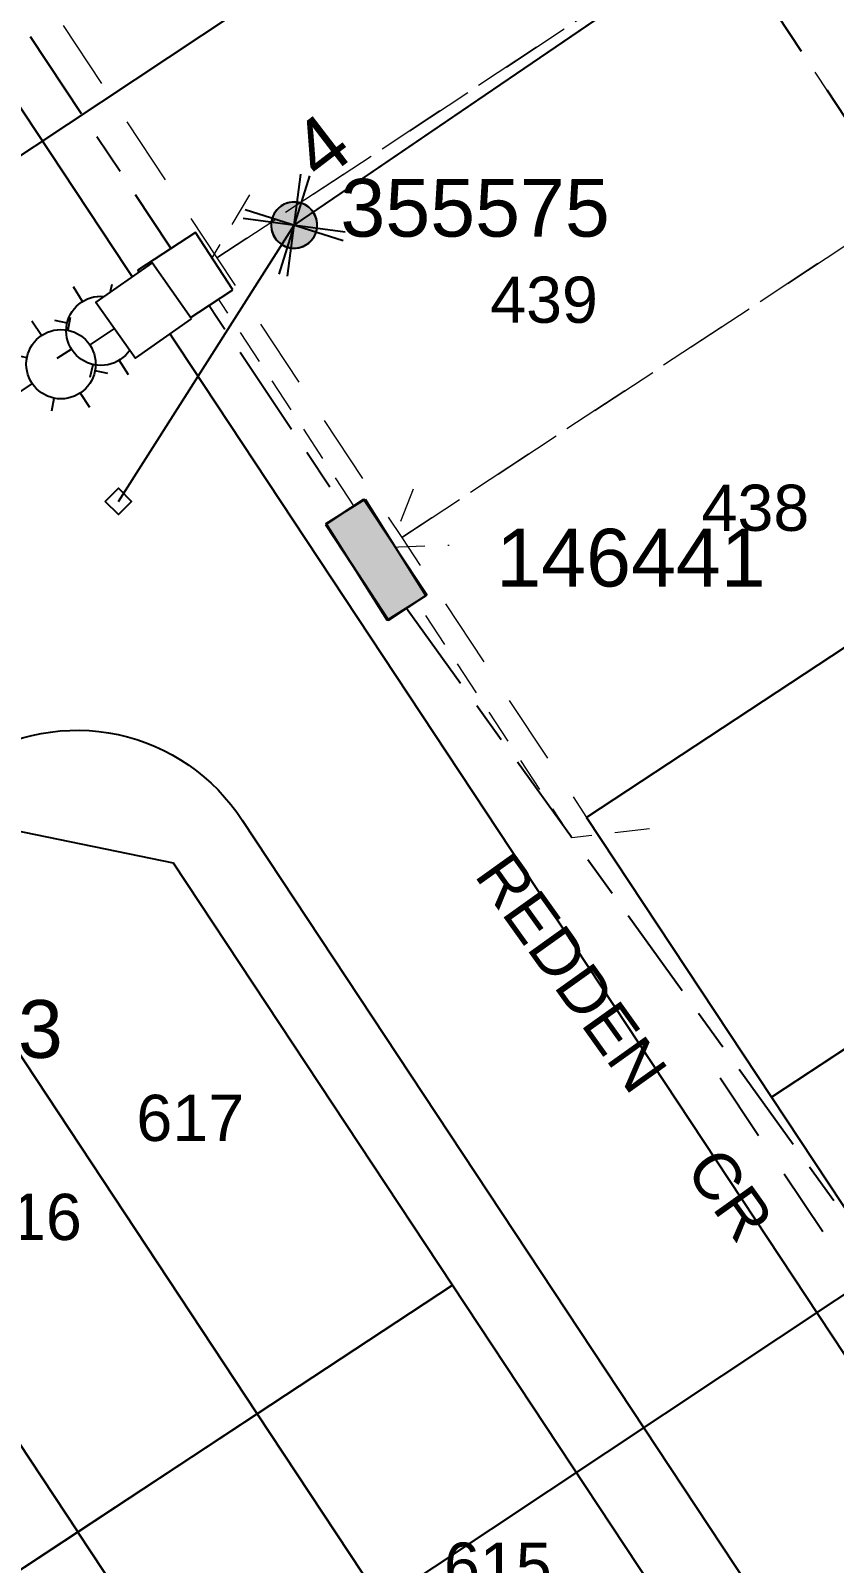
# Model space of a CAD drawing. Header units: metres. Extents: x 301970 to 303550, y 6271876 to 6273079.
# Drawn here: x 302637 to 302671.8, y 6272466.1 to 6272532.4 of the extents above; entities that cross this region are included whole.
import ezdxf
from ezdxf.enums import TextEntityAlignment as Align

# ---------------------------------------------------------------- set-up
doc = ezdxf.new("R2010")
doc.units = ezdxf.units.M
for name, pattern in [('Cable Exist UG', [8.2, 4, -1.2, 1.8, -1.2]), ('Dash', [5, 3, -2]), ('IECLdasha', [5, 3, -2])]:
    doc.linetypes.add(name, pattern=pattern)
for name, color, linetype in [('_User SL New', 7, 'Continuous'), ('_User_LV_Exist', 7, 'Continuous'), ('_User_service', 7, 'Continuous'), ('_User_SL_SPonly', 7, 'Continuous'), ('Notes_LV_MISC', 7, 'Continuous'), ('Services_SP_EXT', 7, 'Continuous'), ('SupportsOH_SP_TR_HV_LV_SL_EXT', 7, 'Continuous'), ('SupportsUG_SP_LV_EXT', 7, 'Continuous'), ('SupportsUG_SP_LV_NEW', 7, 'Continuous'), ('Trench_SP_NEW', 7, 'Continuous')]:
    doc.layers.add(name, color=color, linetype=linetype)
doc.layers.add('_User_subdivision', color=7, linetype='Continuous', transparency=0.7)
doc.layers.add('Cadastre Developer_SP_NEW', color=7, linetype='Continuous', lineweight=5)
doc.layers.add('Features_HIDE', color=1, linetype='Continuous', plot=False)
doc.styles.add('iecARIAL', font='arial.ttf', dxfattribs={"height": 2})
doc.styles.add('POLE_LABEL', font='arial.ttf')
doc.styles.add('RoadName', font='arial.ttf', dxfattribs={"height": 2.5})
doc.styles.add('SL_LABEL', font='arial.ttf')
doc.styles.get("Standard").update_dxf_attribs({"font": 'arial.ttf'})
doc.linetypes.add('Cable Rem', pattern='A,6.5,-0.001,["X",Standard,S=2.5,R=0,X=0,Y=-1.27],-0.001', length=6.502)
doc.linetypes.add('IE Trench HV', pattern='A,7,-0.2,["/",Standard,S=3,R=0,X=0.6,Y=-1.4],-2.5', length=9.7)

# ---------------------------------------------------------------- blocks, each defined once
blk = doc.blocks.new('CCP_EXT')
at = {"flags": 9}
for tag, p in [('USAGE', (0, -1.2)), ('LEGEND', (0, -1.4)), ('STATE', (0, -1.8)), ('LIFE_SUPPORT', (0, -1.6)), ('NOTES', (0, -2))]:
    blk.add_attdef(tag, text='', height=0.2, dxfattribs=at).set_placement(p, align=Align.MIDDLE_LEFT)
blk.add_wipeout([(0, 0.566), (0.566, 0), (0, -0.566), (-0.566, 0)])
blk.add_lwpolyline([(-0.566, 0), (0, 0.566), (0.566, 0), (0, -0.566), (-0.566, 0)])
at = {"flags": 1}
blk.add_attdef('Z', (0, 0), '', height=0.2, dxfattribs=at)
at = {"flags": 9}
for tag, p in [('CCP_TYPE', (0, 0)), ('OPERATING_VOLTAGE', (0, -0.6)), ('CONSTRUCTED_VOLTAGE', (0, -0.2)), ('NO_PHASES', (0, -0.4)), ('ORIENTATION', (0, -0.8)), ('OWNED_BY', (0, -1))]:
    blk.add_attdef(tag, text='', height=0.2, dxfattribs=at).set_placement(p, align=Align.MIDDLE_LEFT)
blk = doc.blocks.new('POLE_EXT')
blk.add_hatch(color=256).paths.add_polyline_path([(-1, 0, 1), (1, 0, 1)])
blk.add_lwpolyline([(-1, 0, 1), (1, 0, 1)], format="xyb", close=True)
for tag, height, flags, p in [('pNumber', 2.5, 8, (-17.84, 2.067)), ('OWNED_BY', 0.2, 9, (1.355, -0.4)), ('PARENT', 0.2, 9, (1.355, -0.6)), ('cLV', 0.2, 9, (1.355, -1.4)), ('SPECIAL_USE', 0.2, 9, (1.355, -0.8)), ('STATE', 0.2, 9, (1.355, -1)), ('USAGE', 0.2, 9, (1.355, -1.2)), ('cHV', 0.2, 9, (1.355, -2)), ('hDepth', 0.2, 9, (1.355, -1.6)), ('hDia', 0.2, 9, (1.355, -1.8)), ('LBRACKET', 0.2, 9, (1.355, -2.2)), ('LExisting', 0.2, 9, (1.355, -2.4)), ('LANTNUMBER', 0.2, 9, (1.355, -2.6)), ('cLinedev', 0.2, 9, (1.355, -3.4)), ('LOther', 0.2, 9, (1.355, -2.8)), ('LRemove', 0.2, 9, (1.355, -3)), ('LEGEND', 0.2, 9, (1.355, -3.2)), ('pExisting', 0.2, 9, (1.355, -3.8)), ('LOCATION', 0.2, 9, (1.355, -3.6)), ('PFNUMBER', 0.2, 9, (1.355, -4)), ('pFooting', 0.2, 9, (1.355, -4.4)), ('pNew', 0.2, 9, (1.355, -4.6)), ('NEWPFNUMBER', 0.2, 9, (1.355, -4.2)), ('pRelocate', 0.2, 9, (1.355, -5)), ('pRemove', 0.2, 9, (1.355, -5.2)), ('pReplace', 0.2, 9, (1.355, -5.4)), ('cspan', 0.2, 9, (1.355, -6)), ('pStay', 0.2, 9, (1.355, -5.6)), ('pType', 0.2, 9, (1.355, -5.8)), ('STREETNAME', 0.2, 9, (1.355, -6.2)), ('SUBURB', 0.2, 9, (1.355, -6.4)), ('NOTES', 0.2, 9, (1.355, -6.6)), ('OPERATED_BY', 0.2, 9, (1.355, -7.014)), ('MAINTAINED_BY', 0.2, 9, (1.355, -6.814))]:
    blk.add_attdef(tag, text='', height=height, dxfattribs=dict(flags=flags)).set_placement(p, align=Align.MIDDLE_LEFT)
at = {"style": 'POLE_LABEL'}
for tag, height, flags, p in [('ASSET_NUM', 2.5, 8, (2, 2)), ('STRUCTURE_PLANT_NUMBER', 0.2, 9, (1.355, 0.028)), ('STREET_CODE', 0.2, 9, (1.355, -0.2))]:
    blk.add_attdef(tag, text='', height=height, dxfattribs=dict(at, flags=flags)).set_placement(p, align=Align.MIDDLE_LEFT)
at = {"flags": 1}
blk.add_attdef('Z', (1.355, -7.328), '', height=0.2, dxfattribs=at)
blk = doc.blocks.new('*U68')
for tag, height, flags, p in [('ASSET_NUM', 2.5, 8, (2, 4)), ('STREET_CODE', 0.2, 9, (1.5, 2)), ('OWNED_BY', 0.2, 9, (1.5, 1.8)), ('OPERATED_BY', 0.2, 9, (1.5, 1.6)), ('MAINTAINED_BY', 0.2, 9, (1.5, 1.4)), ('STATE', 0.2, 9, (1.5, 1.2))]:
    blk.add_attdef(tag, text='', height=height, dxfattribs=dict(flags=flags)).set_placement(p, align=Align.MIDDLE_LEFT)
blk.add_wipeout([(3.725, -1.118), (-0.389, -3.87), (-1.49, -2.224), (2.624, 0.528)])
at = {"lineweight": -3}
blk.add_lwpolyline([(3.725, -1.118), (-0.389, -3.87), (-1.49, -2.224), (2.624, 0.528)], close=True, dxfattribs=at)
for tag, flags, p in [('SUPPORT_TYPE', 9, (1.5, 1)), ('USAGE', 9, (1.5, 0.8)), ('LEGEND', 9, (1.5, 0.6)), ('SUBURB', 9, (1.5, 0.2)), ('STREETNAME', 9, (1.5, 0)), ('PARENT', 9, (1.5, 0.4)), ('Z', 1, (1.5, -0.6)), ('LOCATION', 9, (1.5, -0.2)), ('NOTES', 9, (1.5, -0.4))]:
    blk.add_attdef(tag, text='', height=0.2, dxfattribs=dict(flags=flags)).set_placement(p, align=Align.MIDDLE_LEFT)
blk = doc.blocks.new('*U70')
blk.add_wipeout([(1.24, 3.686), (3.855, -0.517), (2.173, -1.563), (-0.441, 2.64)])
at = {"lineweight": -3}
blk.add_lwpolyline([(1.24, 3.686), (3.855, -0.517), (2.173, -1.563), (-0.441, 2.64)], close=True, dxfattribs=at)
for tag, height, flags, p in [('ASSET_NUM', 2.5, 8, (2, 4)), ('STREET_CODE', 0.2, 9, (1.5, 2)), ('OWNED_BY', 0.2, 9, (1.5, 1.8)), ('OPERATED_BY', 0.2, 9, (1.5, 1.6)), ('MAINTAINED_BY', 0.2, 9, (1.5, 1.4)), ('STATE', 0.2, 9, (1.5, 1.2)), ('SUPPORT_TYPE', 0.2, 9, (1.5, 1)), ('USAGE', 0.2, 9, (1.5, 0.8)), ('LEGEND', 0.2, 9, (1.5, 0.6)), ('SUBURB', 0.2, 9, (1.5, 0.2)), ('STREETNAME', 0.2, 9, (1.5, 0)), ('PARENT', 0.2, 9, (1.5, 0.4)), ('Z', 0.2, 1, (1.5, -0.6)), ('LOCATION', 0.2, 9, (1.5, -0.2)), ('NOTES', 0.2, 9, (1.5, -0.4))]:
    blk.add_attdef(tag, text='', height=height, dxfattribs=dict(flags=flags)).set_placement(p, align=Align.MIDDLE_LEFT)
blk = doc.blocks.new('POLE_DEL')
h = blk.add_hatch(color=256)
edge = h.paths.add_edge_path()
edge.add_arc((0, 0), 1, 180, 360)
edge.add_arc((0, 0), 1, 0, 180)
for p, q in [((-1.575, 1.575), (1.575, -1.575)), ((-1.575, -1.575), (1.575, 1.575))]:
    blk.add_line(p, q)
blk.add_lwpolyline([(-1, 0, 1), (1, 0, 1)], format="xyb", close=True)
for tag, height, flags, p in [('pNumber', 2.5, 8, (0, 2.067)), ('OWNED_BY', 0.2, 9, (0, -0.4)), ('SPECIAL_USE', 0.2, 9, (0, -0.6)), ('cLV', 0.2, 9, (0, -1.2)), ('STATE', 0.2, 9, (0, -0.8)), ('hDepth', 0.2, 9, (0, -1.4)), ('USAGE', 0.2, 9, (0, -1)), ('cHV', 0.2, 9, (0, -1.8)), ('hDia', 0.2, 9, (0, -1.6)), ('LBRACKET', 0.2, 9, (0, -2)), ('LExisting', 0.2, 9, (0, -2.2)), ('LANTNUMBER', 0.2, 9, (0, -2.4)), ('LOther', 0.2, 9, (0, -2.6)), ('cLinedev', 0.2, 9, (0, -3.2)), ('pExisting', 0.2, 9, (0, -3.4)), ('LRemove', 0.2, 9, (0, -2.8)), ('LEGEND', 0.2, 9, (0, -3)), ('pFooting', 0.2, 9, (0, -4)), ('PFNUMBER', 0.2, 9, (0, -3.6)), ('NEWPFNUMBER', 0.2, 9, (0, -3.8)), ('pNew', 0.2, 9, (0, -4.2)), ('pRelocate', 0.2, 9, (0, -4.6)), ('pRemove', 0.2, 9, (0, -4.8)), ('pReplace', 0.2, 9, (0, -5)), ('pStay', 0.2, 9, (0, -5.2)), ('pType', 0.2, 9, (0, -5.4)), ('cspan', 0.2, 9, (0, -5.6)), ('SUBURB', 0.2, 9, (0, -5.8)), ('STREETNAME', 0.2, 9, (0, -6)), ('LOCATION', 0.2, 9, (0, -6.2)), ('NOTES', 0.2, 9, (0, -6.4))]:
    blk.add_attdef(tag, text='', height=height, dxfattribs=dict(flags=flags)).set_placement(p, align=Align.MIDDLE_LEFT)
at = {"flags": 1}
blk.add_attdef('Z', (0, 0), '', height=0.2, dxfattribs=at)
at = {"style": 'POLE_LABEL', "flags": 9}
blk.add_attdef('STREET_CODE', text='', height=0.2, dxfattribs=at).set_placement((0, -0.2), align=Align.MIDDLE_LEFT)
at = {"layer": 'Features_HIDE', "style": 'POLE_LABEL', "flags": 8}
blk.add_attdef('ASSET_NUM', text='', height=2.5, dxfattribs=at).set_placement((2, 2), align=Align.MIDDLE_LEFT)
blk = doc.blocks.new('*U133')
for p, q in [((0, 0), (-1.269, -1.911)), ((0, 0), (0, 0)), ((-2.505, -1.137), (-2.393, -1.688)), ((-3.346, -2.329), (-3.971, -1.914)), ((-0.074, -2.75), (-0.626, -2.861)), ((-4.118, -3.567), (-3.566, -3.455)), ((-2.926, -4.408), (-3.34, -5.033)), ((-1.687, -5.18), (-1.799, -4.629)), ((-0.221, -4.403), (-0.846, -3.988))]:
    blk.add_line(p, q)
blk.add_circle((-2.096, -3.158), 1.5)
at = {"style": 'SL_LABEL'}
for tag, height, flags, p in [('ASSET_NUM', 2.5, 8, (2, 2)), ('STREET_CODE', 0.2, 9, (0, -0.2))]:
    blk.add_attdef(tag, text='', height=height, dxfattribs=dict(at, flags=flags)).set_placement(p, align=Align.MIDDLE_LEFT)
for tag, p, flags in [('Z', (0, 0), 1), ('OPERATED_BY', (0, -9.607), 9)]:
    blk.add_attdef(tag, p, '', height=0.2, dxfattribs=dict(flags=flags))
for tag, height, flags, p in [('CONSTRUCTED_VOLTAGE', 0.2, 9, (0, -0.4)), ('CONTROL_TYPE', 0.2, 9, (0, -0.6)), ('OPERATING_VOLTAGE', 0.2, 9, (0, -1.4)), ('LANTERN_PURPOSE', 0.2, 9, (0, -0.8)), ('LANTERN_TYPE', 0.2, 9, (0, -1)), ('NO_PHASES', 0.2, 9, (0, -1.2)), ('ORIENTATION', 0.2, 9, (0, -1.6)), ('OWNED_BY', 0.2, 9, (0, -1.8)), ('STATE', 0.2, 9, (0, -2)), ('LNUMBER', 2.5, 8, (1.2, -2.8)), ('CEXIST', 0.2, 9, (0, -2.4)), ('CNEW', 0.2, 9, (0, -2.6)), ('USAGE', 0.2, 9, (0, -2.2)), ('CNUMBER', 0.2, 9, (0, -2.8)), ('CREMOVE', 0.2, 9, (0, -3)), ('CREPLACE', 0.2, 9, (0, -3.2)), ('LKINGHEIGHT', 0.2, 9, (0, -3.4)), ('LBRACKET', 0.2, 9, (0, -3.6)), ('LBRACKETVOCAB', 0.2, 9, (0, -3.8)), ('LCATEGORY', 0.2, 9, (0, -4)), ('LCHARGE1', 0.2, 9, (0, -4.2)), ('LCHARGE1PERCENT', 0.2, 9, (0, -4.4)), ('LCHARGE2', 0.2, 9, (0, -4.6)), ('LCHARGE2PERCENT', 0.2, 9, (0, -4.8)), ('LCHARGE3', 0.2, 9, (0, -5)), ('LCHARGE3PERCENT', 0.2, 9, (0, -5.2)), ('LEXIST', 0.2, 9, (0, -5.4)), ('LLAMP', 0.2, 9, (0, -5.6)), ('LLAMPVOCAB', 0.2, 9, (0, -5.8)), ('LMAST', 0.2, 9, (0, -6)), ('LMASTVOCAB', 0.2, 9, (0, -6.2)), ('LNEW', 0.2, 9, (0, -6.4)), ('LANTNUMBER', 0.2, 9, (0, -6.6)), ('LOUTREACH', 0.2, 9, (0, -7)), ('LOUTREACHVOCAB', 0.2, 9, (0, -7.2)), ('LRATECODE', 0.2, 9, (0, -7.4)), ('LREMOVE', 0.2, 9, (0, -7.6)), ('LREPLACE', 0.2, 9, (0, -7.8)), ('LTYPE', 0.2, 9, (0, -8)), ('SUBURB', 0.2, 9, (0, -8.6)), ('LTYPEVOCAB', 0.2, 9, (0, -8.2)), ('LEGEND', 0.2, 9, (0, -8.4)), ('STREETNAME', 0.2, 9, (0, -8.8)), ('LOCATION', 0.2, 9, (0, -9)), ('NOTES', 0.2, 9, (0, -9.2)), ('MAINTAINED_BY', 0.2, 9, (0, -9.863))]:
    blk.add_attdef(tag, text='', height=height, dxfattribs=dict(flags=flags)).set_placement(p, align=Align.MIDDLE_LEFT)
blk = doc.blocks.new('COLUMN_NEW')
for tag, height, flags, p in [('ASSET_NUM', 2.5, 8, (2, 2)), ('STREETNAME', 0.2, 9, (1.5, -2)), ('LOCATION', 0.2, 9, (1.5, -2.2)), ('NOTES', 0.2, 9, (1.5, -2.4)), ('LABEL_ALIGNMENT', 0.2, 9, (1.5, -2.6)), ('Z', 0.2, 1, (1.5, -2.8))]:
    blk.add_attdef(tag, text='', height=height, dxfattribs=dict(flags=flags)).set_placement(p, align=Align.MIDDLE_LEFT)
blk.add_wipeout([(-1.485, -1.485), (1.485, -1.485), (1.485, 1.485), (-1.485, 1.485)])
at = {"lineweight": -3}
blk.add_lwpolyline([(-1.485, -1.485), (1.485, -1.485), (1.485, 1.485), (-1.485, 1.485)], close=True, dxfattribs=at)
at = {"style": 'POLE_LABEL', "flags": 9}
blk.add_attdef('STRUCTURE_PLANT_NUMBER', text='', height=0.2, dxfattribs=at).set_placement((1.5, 0.242), align=Align.MIDDLE_LEFT)
at = {"flags": 9}
for tag, p in [('STREET_CODE', (1.5, 0)), ('OWNED_BY', (1.5, -0.4)), ('OPERATED_BY', (1.5, -0.6)), ('COLUMN_TYPE', (1.5, -0.2)), ('STATE', (1.5, -1)), ('USAGE', (1.5, -1.2)), ('MAINTAINED_BY', (1.5, -0.8)), ('LEGEND', (1.5, -1.4)), ('SUBURB', (1.5, -1.8)), ('PARENT', (1.5, -1.6))]:
    blk.add_attdef(tag, text='', height=0.2, dxfattribs=at).set_placement(p, align=Align.MIDDLE_LEFT)
blk = doc.blocks.new('*U122')
blk.add_hatch(color=256).paths.add_polyline_path([(-0.168, 2.857), (-1.819, 1.764), (0.915, -2.363), (2.565, -1.27)])
blk.add_lwpolyline([(-1.819, 1.764), (0.915, -2.363), (2.565, -1.27), (-0.168, 2.857)], close=True)
at = {"style": 'iecARIAL', "flags": 8}
blk.add_attdef('ASSET_NUM', (1.5, 3.5), '', height=2.5, dxfattribs=at)
for tag, p, flags in [('OWNED_BY', (0, -0.2), 9), ('STATE', (0, -0.4), 9), ('SUPPORT_TYPE', (0, -0.6), 9), ('USAGE', (0, -0.8), 9), ('LEGEND', (0, -1), 9), ('LOCATION', (0, -1.2), 9), ('NOTES', (0, -1.4), 9), ('STREETNAME', (0, -1.8), 9), ('SUBURB', (0, -2), 1), ('PARENT', (0, -1.6), 9)]:
    blk.add_attdef(tag, p, '', height=0.2, dxfattribs=dict(flags=flags))

msp = doc.modelspace()

# ---------------------------------------------------------------- linework, layer by layer
at = {"layer": '_User_LV_Exist', "color": 7, "linetype": 'Cable Exist UG', "elevation": -3.804, "flags": 128}
msp.add_lwpolyline([(302653.285, 6272507.416), (302680.314, 6272469.93), (302685.353, 6272467.019), (302697.921, 6272475.107), (302700.398, 6272474.946)], dxfattribs=at)
at = {"layer": '_User_service', "color": 170, "linetype": 'Dash', "lineweight": 9, "ltscale": 0.5, "elevation": -36.65}
for points in [[(302663.791, 6272497.862), (302660.432, 6272497.479), (302652.396, 6272509.711), (302644.456, 6272521.868), (302646.938, 6272526.021)], [(302653.571, 6272512.562), (302652.578, 6272510.051), (302655.129, 6272510.147)]]:
    msp.add_lwpolyline(points, dxfattribs=at)
at = {"layer": '_User_subdivision', "linetype": 'IECLdasha', "flags": 128}
msp.add_lwpolyline([(302674.811, 6272524.781), (302696.544, 6272539.097), (302688.544, 6272551.203), (302666.81, 6272536.887), (302674.811, 6272524.781)], dxfattribs=at)
at = {"layer": '_User_subdivision', "flags": 128}
for points in [[(302669.078, 6272486.255), (302690.811, 6272500.571), (302682.811, 6272512.676), (302661.077, 6272498.36), (302669.078, 6272486.255)], [(302646.829, 6272472.561), (302655.273, 6272478.124), (302643.205, 6272496.383), (302636.273, 6272497.804), (302632.006, 6272494.994), (302646.829, 6272472.561)], [(302639.063, 6272467.445), (302646.829, 6272472.561), (302632.006, 6272494.994), (302624.239, 6272489.878), (302639.063, 6272467.445)], [(302680.704, 6272468.663), (302687.636, 6272467.242), (302691.97, 6272470.097), (302677.587, 6272491.86), (302669.078, 6272486.255), (302680.704, 6272468.663)], [(302628.624, 6272460.569), (302639.063, 6272467.445), (302624.239, 6272489.878), (302613.8, 6272483.002), (302628.624, 6272460.569)], [(302661.653, 6272450.127), (302665.923, 6272452.94), (302667.342, 6272459.862), (302655.273, 6272478.123), (302646.83, 6272472.56), (302661.653, 6272450.127)], [(302653.886, 6272445.011), (302661.653, 6272450.127), (302646.83, 6272472.56), (302639.063, 6272467.444), (302653.886, 6272445.011)], [(302643.448, 6272438.135), (302653.886, 6272445.011), (302639.063, 6272467.444), (302628.624, 6272460.568), (302643.448, 6272438.135)]]:
    msp.add_lwpolyline(points, dxfattribs=at)
at = {"layer": '_User_subdivision', "elevation": -1.902, "flags": 128}
msp.add_lwpolyline([(302556.416, 6272438.699, -0.428431), (302558.601, 6272450.833), (302634.39, 6272500.755, -0.415662), (302646.176, 6272498.236), (302670.296, 6272461.739, -0.412235), (302667.842, 6272450.013), (302592.087, 6272400.113, -0.424966), (302580.132, 6272402.808)], format="xyb", close=True, dxfattribs=at)
at = {"layer": '_User_subdivision', "linetype": 'IECLdasha', "elevation": -36.65, "flags": 128}
msp.add_lwpolyline([(302666.847, 6272487.098), (302680.409, 6272466.781), (302687.166, 6272465.084), (302698.899, 6272472.742), (302725.834, 6272490.86), (302726.856, 6272495.298)], dxfattribs=at)
at = {"layer": 'Cadastre Developer_SP_NEW', "linetype": 'IECLdasha', "flags": 128}
for points in [[(302645.077, 6272522.571), (302666.81, 6272536.887), (302659.918, 6272547.315), (302638.185, 6272532.999), (302645.077, 6272522.571)], [(302653.077, 6272510.465), (302674.811, 6272524.781), (302666.81, 6272536.887), (302645.077, 6272522.571), (302653.077, 6272510.465)], [(302661.077, 6272498.36), (302682.811, 6272512.676), (302674.811, 6272524.781), (302653.077, 6272510.465), (302661.077, 6272498.36)]]:
    msp.add_lwpolyline(points, dxfattribs=at)
at = {"layer": 'Features_HIDE', "linetype": 'Continuous'}
for points in [[(302506.759, 6272440.871), (302683.554, 6272558.159), (302650.036, 6272609.08), (302473.213, 6272492.024), (302506.759, 6272440.871)], [(302683.554, 6272558.159), (302506.759, 6272440.871), (302540.165, 6272389.933), (302684.3, 6272485.749), (302716.947, 6272507.452), (302683.554, 6272558.159)], [(302751.131, 6272455.511), (302716.947, 6272507.452), (302684.3, 6272485.749), (302540.165, 6272389.933), (302556.5, 6272365.021), (302573.634, 6272338.898), (302614.51, 6272365.753), (302751.131, 6272455.511)]]:
    msp.add_lwpolyline(points, close=True, dxfattribs=at)
at = {"layer": 'Features_HIDE', "linetype": 'Cable Rem', "lineweight": 0, "flags": 128}
msp.add_lwpolyline([(302648.425, 6272523.989), (302666.976, 6272536.636), (302691.736, 6272553.64)], dxfattribs=at)
at = {"layer": 'Trench_SP_NEW', "color": 170, "linetype": 'Dash', "lineweight": 9, "ltscale": 0.5, "elevation": -36.65}
for points in [[(302663.791, 6272497.862), (302660.432, 6272497.479), (302652.396, 6272509.711), (302644.456, 6272521.868), (302646.938, 6272526.021)], [(302653.571, 6272512.562), (302652.578, 6272510.051), (302655.129, 6272510.147)]]:
    msp.add_lwpolyline(points, dxfattribs=at)

# ---------------------------------------------------------------- block references
at = {"layer": '_User_SL_SPonly'}
ref = msp.add_blockref('POLE_DEL', (302648.425, 6272523.989), dxfattribs=dict(at, rotation=37.46482077732676))
ref.add_attrib('ASSET_NUM', '4', dxfattribs={"layer": 'Features_HIDE', "height": 2.5, "rotation": 37.46482, "style": 'POLE_LABEL'}).set_placement((302648.796, 6272526.793), align=Align.MIDDLE_LEFT)
at = {"layer": '_User_SL_SPonly', "linetype": 'IE Trench HV', "rotation": 335.5007665304662}
msp.add_blockref('*U133', (302643.282, 6272521.418), dxfattribs=at)
at = {"layer": 'SupportsOH_SP_TR_HV_LV_SL_EXT'}
ref = msp.add_blockref('POLE_EXT', (302648.425, 6272523.989), dxfattribs=at)
ref.add_attrib('ASSET_NUM', '355575', dxfattribs={"layer": '0', "height": 2.5, "style": 'POLE_LABEL'}).set_placement((302650.425, 6272524.739), align=Align.MIDDLE_LEFT)
at = {"layer": 'SupportsUG_SP_LV_EXT', "rotation": 297.4904977714974}
msp.add_blockref('POLE_DEL', (302648.425, 6272523.989), dxfattribs=at)

# ---------------------------------------------------------------- texts
at = {"layer": '_User_subdivision', "linetype": 'IECLdasha'}
msp.add_text('615', height=2, dxfattribs=at).set_placement((302657.237, 6272464.987), align=Align.CENTER)
at = {"layer": 'Cadastre Developer_SP_NEW'}
for s, p in [('439', (302659.234, 6272519.76)), ('438', (302668.378, 6272510.758)), ('617', (302643.929, 6272484.361)), ('616', (302636.909, 6272480.076))]:
    msp.add_text(s, height=2, dxfattribs=at).set_placement(p, align=Align.CENTER)
at = {"layer": 'Notes_LV_MISC', "lineweight": 0, "style": 'RoadName'}
msp.add_text('REDDEN     CR', height=2, rotation=305.56222, dxfattribs=at).set_placement((302662.725, 6272488.425), align=Align.MIDDLE_CENTER)

# ---------------------------------------------------------------- next in the draw order: block references
at = {"layer": 'Services_SP_EXT'}
msp.add_blockref('CCP_EXT', (302640.821, 6272512.035), dxfattribs=at)

# ---------------------------------------------------------------- next in the draw order: linework, layer by layer
at = {"layer": '_User_LV_Exist', "color": 7, "linetype": 'Cable Exist UG', "flags": 128}
msp.add_lwpolyline([(302652.848, 6272508.315), (302622.314, 6272554.25)], dxfattribs=at)
at = {"layer": '_User_subdivision', "elevation": -36.65, "flags": 128}
msp.add_lwpolyline([(302479.25, 6272555.478, -0.414676), (302481.667, 6272567.263), (302615.994, 6272655.744, -0.412922), (302627.735, 6272653.292), (302728.805, 6272500.364, -0.418976), (302726.27, 6272488.499), (302690.339, 6272464.832, -0.441972), (302677.782, 6272466.736), (302615.114, 6272561.558, 0.423756), (302590.319, 6272566.056), (302515.982, 6272517.09, -0.443527), (302503.383, 6272518.956)], format="xyb", close=True, dxfattribs=at)
at = {"layer": 'Features_HIDE'}
msp.add_lwpolyline([(302640.821, 6272512.035), (302648.425, 6272523.989), (302667.008, 6272536.658), (302691.677, 6272553.731)], dxfattribs=at)

# ---------------------------------------------------------------- next in the draw order: block references
at = {"layer": '_User_SL_SPonly', "rotation": 123.1397961755092}
msp.add_blockref('COLUMN_NEW', (302643.723, 6272521.613), dxfattribs=at)
at = {"layer": 'SupportsUG_SP_LV_NEW'}
ref = msp.add_blockref('*U70', (302650.267, 6272508.444, -36.65), dxfattribs=dict(at, rotation=0.2453395515879896))
ref.add_attrib('ASSET_NUM', '146441', dxfattribs={"layer": '0', "height": 2.5}).set_placement((302657.169, 6272509.6, -36.65), align=Align.MIDDLE_LEFT)
ref = msp.add_blockref('*U68', (302622.352, 6272492.699, -36.65), dxfattribs=dict(at, rotation=0.2453395515879893))
ref.add_attrib('ASSET_NUM', '146433', dxfattribs={"layer": '0', "height": 2.5}).set_placement((302626.764, 6272489.208, -36.65), align=Align.MIDDLE_LEFT)

# ---------------------------------------------------------------- next in the draw order: block references
at = {"layer": '_User SL New', "linetype": 'IE Trench HV', "rotation": 337.4387871403606}
msp.add_blockref('*U133', (302641.485, 6272520.083), dxfattribs=at)
at = {"layer": 'SupportsUG_SP_LV_EXT'}
msp.add_blockref('*U122', (302651.596, 6272509.264, -36.65), dxfattribs=at)

# ---------------------------------------------------------------- next in the draw order: block references
at = {"layer": '_User SL New', "rotation": 125.0778167854036}
msp.add_blockref('COLUMN_NEW', (302641.919, 6272520.293), dxfattribs=at)

doc.saveas('drawing.dxf')
